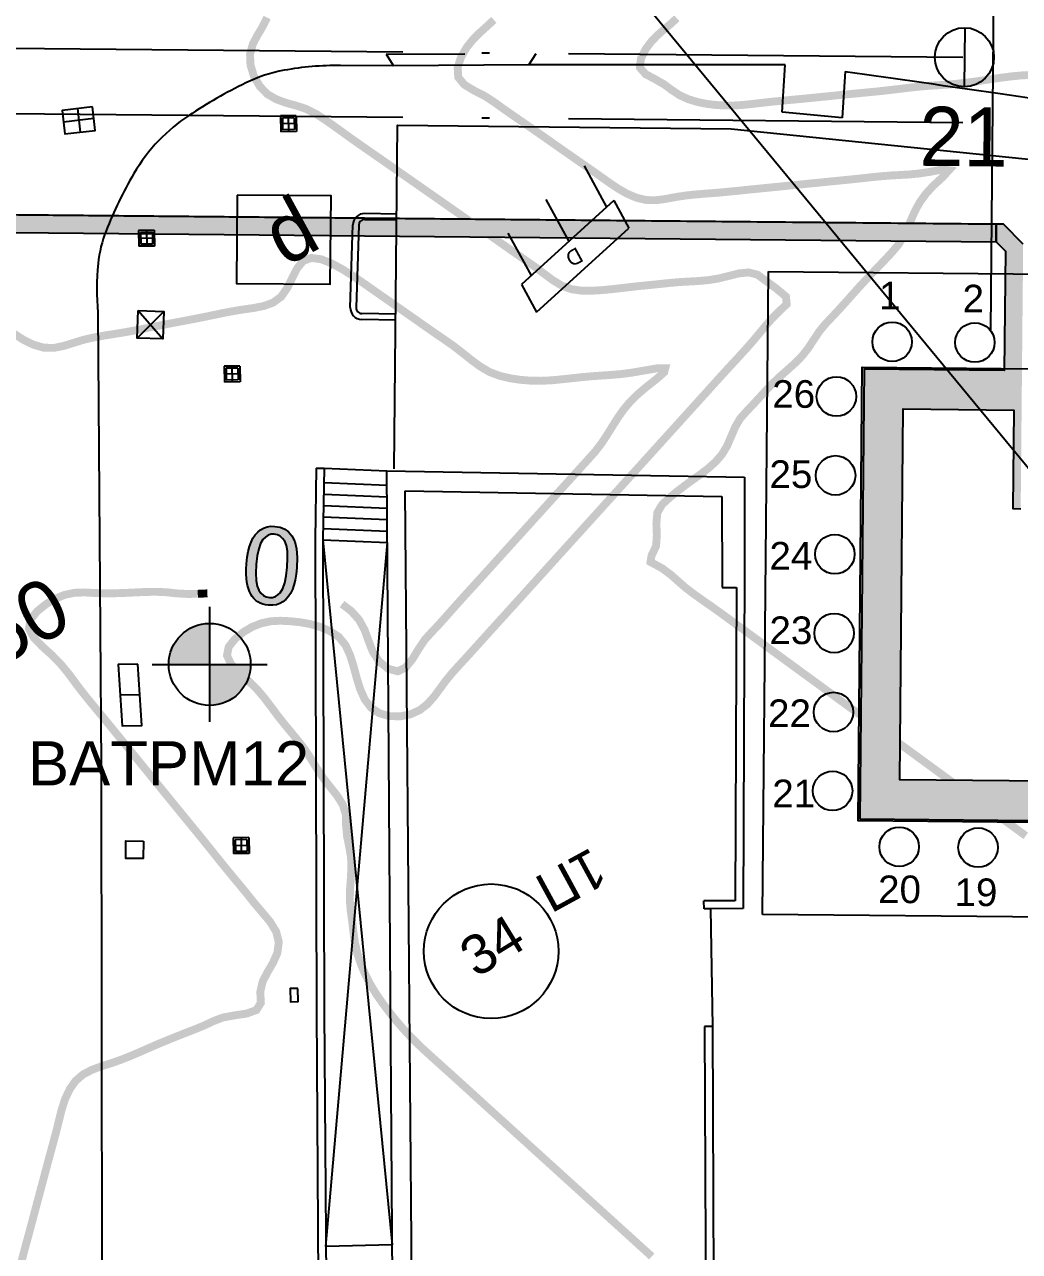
# Model space of a CAD drawing. Header units: millimetres. Extents: x 167 to 1023, y -2 to 136.
# Drawn here: x 796.97 to 809.58, y 28.67 to 44.22 of the extents above; entities that cross this region are included whole.
import ezdxf
from ezdxf.enums import TextEntityAlignment as Align

# ---------------------------------------------------------------- set-up
doc = ezdxf.new("R2010")
doc.units = ezdxf.units.MM
doc.linetypes.add('AXONAS', pattern=[7, 5, -1, 0, -1])
doc.linetypes.add('DIAK1-1', pattern=[2, 1, -1])
for name, color, linetype in [('CG_BLOCK', 8, 'Continuous'), ('CG_DIAF', 252, 'Continuous'), ('CG_FREATIO', 252, 'Continuous'), ('CG_KG', 252, 'KG'), ('CG_KR', 252, 'Continuous'), ('CG_KT', 252, 'Continuous'), ('CG_KTISMATA_TXT', 252, 'Continuous'), ('CG_MD', 252, 'Continuous'), ('CG_SBL_BS', 252, 'Continuous'), ('CG_SK', 252, 'Continuous'), ('CG_USER', 252, 'Continuous'), ('COREBOREHOLES', 6, 'Continuous'), ('GSLAYER', 7, 'Continuous'), ('OD_AXON', 1, 'AXONAS'), ('OD_AXONAS', 1, 'AXONAS'), ('OD_PASALOI', 7, 'Continuous'), ('OD_TEC', 7, 'Continuous'), ('OD_XILIOMETRHSH', 7, 'Continuous'), ('OTM Line 0.25', 7, 'Continuous'), ('OTM Line 0.35', 3, 'Continuous'), ('OTM Solid 253', 253, 'Continuous'), ('OTM Text 0.35', 3, 'Continuous'), ('ΚΤΗΡΙΑ', 7, 'Continuous')]:
    doc.layers.add(name, color=color, linetype=linetype)
doc.styles.add('ARIAL', font='ARIAL.TTF')
doc.styles.add('ARIAL_GREEK', font='ARIAL.TTF')
doc.styles.add('DIAF', font='GR-SIMPL.shx')
doc.styles.add('GRSIMP', font='grsimp')
doc.styles.add('KTISMATA', font='win-sim.shx')
doc.linetypes.add('KG', pattern='A,5,-0.5,[114,OrizLt.shx,S=1,R=0,X=0,Y=0.5],-0.5', length=6)

# ---------------------------------------------------------------- blocks, each defined once
blk = doc.blocks.new('FR-FVT')
at = {"layer": 'CG_FREATIO'}
for p, q in [((100047.7297808661, 96581.46544575089), (100049.3297808661, 96581.46544575089)), ((100047.7297808661, 96579.86544575088), (100047.7297808661, 96581.46544575089)), ((100047.9297808661, 96580.06544575088), (100047.9297808661, 96581.26544575088)), ((100047.9297808661, 96581.26544575088), (100049.1297808661, 96581.26544575088)), ((100048.5297808661, 96579.86544575088), (100048.5297808661, 96581.46544575089)), ((100049.1297808661, 96580.06544575088), (100049.1297808661, 96581.26544575088)), ((100049.3297808661, 96579.86544575088), (100049.3297808661, 96581.46544575089)), ((100047.7297808661, 96580.66544575088), (100049.3297808661, 96580.66544575088)), ((100047.7297808661, 96579.86544575088), (100049.3297808661, 96579.86544575088)), ((100047.9297808661, 96580.06544575088), (100049.1297808661, 96580.06544575088))]:
    blk.add_line(p, q, dxfattribs=at)
at = {"layer": 'CG_USER'}
blk.add_point((100048.5297808661, 96580.66544575088), dxfattribs=at)
blk = doc.blocks.new('PASALOS')
at = {"style": 'GRSIMP'}
blk.add_attdef('PASALOS', text='', height=1.5, dxfattribs=at).set_placement((0, 0), align=Align.MIDDLE)
blk = doc.blocks.new('ARI_KAN')
at = {"style": 'GRSIMP'}
blk.add_text('X:', height=1.5, rotation=90.00000000000001, dxfattribs=at).set_placement((1.2, 1), align=Align.MIDDLE_LEFT)
blk.add_text('Y:', height=1.5, dxfattribs=at).set_placement((2, 1.2), align=Align.MIDDLE_LEFT)
blk.add_attdef('X', text='', height=1.5, rotation=90.00000000000001, dxfattribs=at).set_placement((1.2, 3.5), align=Align.MIDDLE_LEFT)
blk.add_attdef('Y', text='', height=1.5, dxfattribs=at).set_placement((4.5, 1.2), align=Align.MIDDLE_LEFT)

msp = doc.modelspace()

# ---------------------------------------------------------------- hatches: boundary and pattern name
at = {"layer": 'COREBOREHOLES'}
h = msp.add_hatch(color=5, dxfattribs=at)
edge = h.paths.add_edge_path()
edge.add_ellipse((799.3124652955588, 36.10963384439913), major_axis=(-0.3675187456012418, 0.3675187456012452), ratio=0.9999999999999436, start_angle=-44.99999999399159, end_angle=45.00000000466547)
edge.add_line((798.7927153011032, 36.10963384435684), (799.3124652954558, 36.10963384445365))
edge.add_line((799.3124652954559, 36.10963384445365), (799.3124652955042, 36.62938383885479))
edge = h.paths.add_edge_path()
edge.add_ellipse((799.3124652955952, 36.10963384431454), major_axis=(-0.3675187456012318, 0.367518745601235), ratio=0.9999999999999596, start_angle=135.0000000006676, end_angle=225.000000010002)
edge.add_line((799.8322152900508, 36.10963384440522), (799.312465295456, 36.10963384445365))
edge.add_line((799.3124652954559, 36.10963384445365), (799.3124652956012, 35.58988384985889))
h = msp.add_hatch(color=5, dxfattribs=at)
edge = h.paths.add_edge_path()
edge.add_ellipse((799.3124652955571, 36.10963384438706), major_axis=(-0.2625133897151727, 0.262513389715175), ratio=0.9999999999999436, start_angle=-44.99999999399159, end_angle=45.00000000466547)
edge.add_line((798.9412152995174, 36.10963384435688), (799.3124652954835, 36.10963384442603))
edge.add_line((799.3124652954835, 36.109633844426), (799.3124652955181, 36.48088384042681))
edge = h.paths.add_edge_path()
edge.add_ellipse((799.312465295583, 36.10963384432664), major_axis=(-0.2625133897151656, 0.2625133897151679), ratio=0.9999999999999596, start_angle=135.0000000006676, end_angle=225.000000010002)
edge.add_line((799.6837152916228, 36.10963384439144), (799.3124652954837, 36.10963384442603))
edge.add_line((799.3124652954835, 36.109633844426), (799.3124652955873, 35.73838384828689))
at = {"layer": 'GSLAYER'}
for points in [[(799.9568840439621, 37.81569252553135), (799.9268854564108, 37.79101506631986), (799.9212708144552, 37.78639634562304), (799.8914018777098, 37.75279800718007), (799.889566878017, 37.75073389149028), (799.8617722346688, 37.70870516305794), (799.8612680262421, 37.70768356753204), (799.8378868843931, 37.66031016041678), (799.8319541096354, 37.64376296065556), (799.8238145028693, 37.62106064930002), (800.2253529856564, 37.83982759444105), (800.2062291918942, 37.84767620906941), (800.187745334598, 37.85092069381307), (800.1396649215153, 37.85936028328041), (800.1383169667184, 37.859372779784), (800.089795114936, 37.85982261299385), (800.0878741946159, 37.85984042133686), (800.044089025382, 37.85331039238034), (800.0401471394078, 37.85272250770585), (800.0000413339542, 37.83920556076181), (799.996483755851, 37.83800654245887)], [(800.0538985719061, 37.74641548094522), (800.0915961709311, 37.75855699719622), (800.1317976388302, 37.76040700024813), (800.1432858671601, 37.7580285994426), (800.1712034081786, 37.75224884816843), (800.2065139115047, 37.73436589910369), (800.2097666264847, 37.7314890947985), (800.2377291488018, 37.7067581530512), (800.2534464548859, 37.68512217859851), (800.2648491201109, 37.66942560998658), (800.2855880541888, 37.61741967495372), (800.2869755902867, 37.6091869634988), (800.2976601798335, 37.54579175305251), (800.298969930524, 37.51069527802891), (800.3010654970517, 37.45454184428662), (800.2982129757388, 37.39443256507265), (800.2958040058322, 37.34366994861074), (800.2863495658335, 37.26129496937273), (800.2830770233421, 37.23278184522177), (800.2711195869314, 37.17529738480324), (800.2640858667278, 37.14148331325331), (800.2480429775941, 37.0959317852631), (800.2388305360038, 37.0697743526537), (800.2074907033676, 37.01795206218875), (800.2073110311817, 37.0176549634495), (800.1780414110458, 36.98907393830749), (800.1452907102853, 36.9696005642182), (800.3751830325114, 37.09485092800868), (800.375915077264, 37.09687983821048), (800.3815889654172, 37.11260539264266), (800.3816784276001, 37.112853343), (800.3918768980134, 37.15315735706562), (800.3980810058137, 37.17767578364827), (800.405028288623, 37.218271826436), (800.4106867331576, 37.25133661773079), (800.4164651990374, 37.30545463989974), (800.419495609597, 37.33383584527991), (800.42202777629, 37.41243941866368), (800.423649241755, 37.46277298548692), (800.4188510797271, 37.51871400513363), (800.414156166935, 37.57345125819565), (800.4062663756966, 37.60496278325453), (800.3910163851426, 37.66587066340897), (800.3875062740962, 37.67294694962137), (800.3627854418767, 37.72278345948151), (800.3542298963695, 37.74003120116858), (800.3367046337779, 37.76068216138473), (800.3135116793311, 37.78801166799538), (800.3098572704586, 37.7906696206849), (800.2806776164654, 37.8118927905184), (800.2641781111656, 37.82389333730943), (800.2551358771278, 37.82760436928792), (800.2341434707859, 37.83621988298209), (800.2253529856564, 37.83982759444105)], [(799.8238145028693, 37.62106064930002), (799.8223625028718, 37.6170108522071), (799.8178403569124, 37.60439806047079), (799.8164479750399, 37.59887409669326), (799.8069397712935, 37.56115242381937), (799.8015621819469, 37.53981804024924), (799.7944562982383, 37.49821142666904), (799.7890523594805, 37.46657009968375), (799.7832694240999, 37.41237851252362), (799.7803108895533, 37.3846542388096), (799.7761930851216, 37.31540684563305), (799.7760660819048, 37.30511758117926), (799.7754279666493, 37.25342017750198), (799.7780155340887, 37.19869423448171), (799.7781068873818, 37.19796428184408), (799.7839557874578, 37.15122901654985), (799.7920455845044, 37.11231326709793), (799.7927466473346, 37.10894082332005), (799.8038860343427, 37.06974595437104), (799.8129525148936, 37.04547875118122), (799.8173739484665, 37.03364440970771), (799.8332103896872, 37.00063618938647), (799.8366004358628, 36.99515763988846), (799.8516560512297, 36.97082672244822), (799.8625529324498, 36.95727677439053), (799.8729716263493, 36.94432143804414), (799.890283680492, 36.92771401130657), (799.8971571150134, 36.9211203362095), (799.9182339640146, 36.90562012810486), (799.9242125172431, 36.90122341686991), (799.9446398047105, 36.89003407086083), (799.9540725304237, 36.88486715713124), (799.9648948953778, 36.88069112356324), (799.9749671190243, 36.87680454754017), (800.1452907102853, 36.9696005642182), (800.1090589288826, 36.95923484119165), (800.0894302847302, 36.95861302130169), (800.0693460668562, 36.95797676920491), (800.03956631056, 36.96407068570251), (800.0293536084966, 36.9661605400718), (800.0035187037852, 36.97906845538936), (799.993620244608, 36.98401403091128), (799.9752734425697, 37.00005770437063), (799.962145975246, 37.0115372417279), (799.9519511796775, 37.02546970139946), (799.9349308003825, 37.04873017249182), (799.9325261757579, 37.054745601197), (799.9188589460254, 37.08893565536754), (799.9141835604715, 37.10063163824915), (799.9096768225493, 37.12738308892248), (799.9026924157647, 37.16884168194673), (799.9021130959926, 37.17228045400469), (799.9005363311358, 37.2147446458025), (799.898719406961, 37.26367661972771), (799.8987574556436, 37.26447707339092), (799.9014967463431, 37.3221052051981), (799.9040024933203, 37.37482013547386), (799.9052191749238, 37.38570308053848), (799.9131958755775, 37.45705288475209), (799.9163045113536, 37.48485893689784), (799.9276788477932, 37.54209684161259), (799.9340739319058, 37.57427816625849), (799.9496929161971, 37.62052290317705), (799.9573107549463, 37.64307782360455), (799.9860149805013, 37.69125790888474), (799.996459863821, 37.70171387338568), (800.0187048417648, 37.72398245150006), (800.0538985719061, 37.74641548094522)], [(799.9749671190243, 36.87680454754017), (799.9866718519975, 36.87228803399802), (800.0113877258286, 36.86613191566784), (800.0220104819579, 36.86348604749336), (800.0600884203167, 36.85846119758416), (800.0620131991011, 36.85844333983958), (800.1103084976444, 36.8579952648627), (800.1115849721181, 36.85798342196875), (800.1558876932046, 36.86457742869324), (800.1590981053174, 36.86505526569043), (800.1996344330096, 36.87867126160153), (800.2026278199439, 36.8796767286848), (800.242174115948, 36.90184781100514), (800.2731473255612, 36.92719177458793), (800.2777966111549, 36.93099607275534), (800.308324128746, 36.96517121624028), (800.3095549233157, 36.96654907413112), (800.3374490524141, 37.00850681518394), (800.3381756779156, 37.00996921595733), (800.3557332914723, 37.04530553103258), (800.3614789984852, 37.05686929582633), (800.3702909083026, 37.08129208378021), (800.3751830325114, 37.09485092800868)]]:
    msp.add_hatch(color=1, dxfattribs=at).paths.add_polyline_path(points)
at = {"layer": 'OTM Solid 253'}
for points in [[(775.4622741800085, 42.01037869179213), (775.4622741800085, 41.78536864979667), (809.2835149016764, 41.46582648911264), (809.285640600674, 41.69081644756277)], [(775.4622741800085, 42.01037869179213), (775.4622741800085, 41.78536864979667), (809.2835149016764, 41.46582648911264), (809.285640600674, 41.69081644756277)], [(848.0284377550051, 41.32505586246354), (812.8786809399962, 41.65714980699379), (812.626330209504, 41.40952285204541), (812.5946336755978, 38.05467258269771), (812.6946292126913, 38.0537278275887), (812.7064386515513, 39.30367204120596), (814.1063761707946, 39.29044546968309), (814.0619726806808, 34.59065522648363), (808.0622404553205, 34.64734053301429), (808.1066439454344, 39.3471307762142), (809.5065814646887, 39.33390420468861), (809.4947720258288, 38.08395999107113), (809.5947675629222, 38.08301523596189), (809.6264640968184, 41.43786550531256), (809.3788371418495, 41.69021623582687), (809.2856432487652, 41.6910967291896), (809.2835175506871, 41.46610677070969), (809.4005936450167, 41.34679731211683), (809.3863108188725, 39.83506283402328), (807.6113900355349, 39.85183223720507), (807.5575389943324, 34.15208662310822), (814.5572265905867, 34.08595376549594), (814.6110776317864, 39.78569937958302), (812.8361568484552, 39.80246878276846), (812.8504396745984, 41.31420326086202), (812.9697491331917, 41.43127935519162), (848.028437755006, 41.10004582046842)]]:
    msp.add_hatch(color=256, dxfattribs=at).paths.add_polyline_path(points)

# ---------------------------------------------------------------- linework, layer by layer
at = {"color": 1, "ltscale": 0.1, "const_width": 0.1}
for points in [[(800.0412527039125, 44.30846250790175), (799.9834917294911, 44.19296519378024), (799.9168840616403, 44.08185148184013), (799.8582682979932, 43.96815612291373), (799.8246014916031, 43.84486242741302), (799.8300216936013, 43.70763038604075), (799.8729551498636, 43.56703856121855), (799.9463865801063, 43.43883231804868), (800.0432988907824, 43.33864870678069), (800.1569798189603, 43.27219406015745), (800.2812551262605, 43.22764703809655), (800.4100054655137, 43.19139806400237), (800.5371114895688, 43.14983756113081), (800.6566829193598, 43.08990834392596), (800.7702222391654, 43.01624736620685), (800.8817634602183, 42.93860849350214), (800.9923112735651, 42.85899671421355), (801.1028490191366, 42.7793649295342), (801.2139624725369, 42.70087648757878), (801.3254826705797, 42.62319584321283), (801.4371563140885, 42.54581996229187), (801.5487304762482, 42.46824654922641), (801.6601384202095, 42.39034282017262), (801.7715577726685, 42.31246143226205), (801.8829890883289, 42.23460412341471), (801.9944230831343, 42.15675312464457), (802.1058524579103, 42.07889418276675), (802.2172773659076, 42.00102624510843), (802.3286997090063, 41.9231513563888), (802.4401213891724, 41.84527156138294), (802.5515475157563, 41.7674096383759), (802.6629853659742, 41.68961158772042), (802.7744186318669, 41.61178890748094), (802.8858277681866, 41.53383415314094), (802.9971988470124, 41.45567069857582), (803.108561667188, 41.37746181237269), (803.2199665256321, 41.29948322110856), (803.3314638369702, 41.22201129653324), (803.4429434472004, 41.14444242629581), (803.5534055276539, 41.06080650281108), (803.6646160983, 40.9783105355413), (803.7793249888282, 40.90905343017418), (803.9001535601983, 40.86471760012016), (804.0265596224535, 40.84672929709897), (804.1547169111236, 40.8458678764852), (804.2811173098617, 40.85317990561218), (804.4053699097503, 40.86475719049456), (804.528350948327, 40.87874242953869), (804.6509403288828, 40.89328425393857), (804.7739968197966, 40.90659657165581), (804.8977985671045, 40.91868658855348), (805.0219810206718, 40.93146114399126), (805.1460186173581, 40.94467573466243), (805.2692361238032, 40.95545364284082), (805.3913849432474, 40.96242169749773), (805.5135380693373, 40.96922680971049), (805.637018466884, 40.9804654103679), (805.7631491007514, 41.0007339302794), (805.8927967756235, 41.03306413205807), (806.0224567035993, 41.0654928451949), (806.1461909508362, 41.07771100202164), (806.2580399815251, 41.04932439816064), (806.3634001465471, 40.97182752436554), (806.4972954020668, 40.87297052322462), (806.6188021013968, 40.77165551207865), (806.6281399316176, 40.67511651663828), (806.5313497408688, 40.58413392881486), (806.4414396434622, 40.49278310771039), (806.3607396779589, 40.4009393460705), (806.2844207892667, 40.3088611023915), (806.2076596122906, 40.21680653065498), (806.1272907856819, 40.12494504592853), (806.0440993480188, 40.03323463171016), (805.9594460810767, 39.94160245690561), (805.8746917666567, 39.84997569026102), (805.7909625071688, 39.75829406110476), (805.7080697959109, 39.66656765861687), (805.6253676425913, 39.57483105716385), (805.5423563838631, 39.48311099954996), (805.4592273836306, 39.39139724340446), (805.3761477828175, 39.29968084307181), (805.2931027163249, 39.20796259459), (805.2100726470017, 39.11624354396456), (805.1270381653812, 39.02452473031592), (805.0439888244364, 38.9328067126193), (804.9609288762795, 38.84108926221977), (804.877863936892, 38.74937207723922), (804.7947996221237, 38.65765485596096), (804.7117399473454, 38.56593738436452), (804.6286829721403, 38.47421977496667), (804.5456255796289, 38.38250220188904), (804.4625671815793, 38.29078466591288), (804.379508786481, 38.19906706572321), (804.2964506513636, 38.10734942132687), (804.2133926150391, 38.0156318185672), (804.1303345123433, 37.92391434398625), (804.0472761848814, 37.83219707850132), (803.9642176756297, 37.74047993937999), (803.8811592582942, 37.64876265641639), (803.7981012193077, 37.55704494880017), (803.7150438424451, 37.46532653876208), (803.6319864334746, 37.37360818576956), (803.5489259618689, 37.28189312609122), (803.4658640875568, 37.19017956723853), (803.3828095557092, 37.09845812623409), (803.2997687881598, 37.00672191408073), (803.2167313780992, 36.91498209972694), (803.1336807657444, 36.82325645452231), (803.0506003820974, 36.73156275970898), (802.9674761234264, 36.63991615085153), (802.884333313903, 36.54828945025467), (802.801228984943, 36.45662145256908), (802.7182210658402, 36.36484998895155), (802.6353608955533, 36.27291996313276), (802.552170144163, 36.1813447153019), (802.4681382617682, 36.09067627240863), (802.3853600818811, 35.99868320632702), (802.3064457734754, 35.90258344859346), (802.2324073736017, 35.80129471571983), (802.1577876932242, 35.70061544149841), (802.0754928324413, 35.60808487752153), (801.978428891266, 35.53124227554956), (801.8606837465277, 35.47732504358503), (801.727784665668, 35.45064879597901), (801.5916765375714, 35.45388998927039), (801.464375233928, 35.48970694997313), (801.3578742148429, 35.56074295999012), (801.2786759001956, 35.6659552616383), (801.2206465592672, 35.79581866990058), (801.1758814164568, 35.93961912827301), (801.1363762531273, 36.08672277988823), (801.0926747629837, 36.22766685941785), (801.034220888876, 36.35387553764637), (800.9504313462776, 36.45679499332179), (800.8374410489678, 36.53122018684637), (800.7142669065506, 36.58394472816137), (800.5888259422081, 36.62017934750286), (800.4620339613648, 36.64325967506777), (800.3347858787965, 36.6565157458903), (800.2081406612642, 36.66268635728777), (800.0853345743244, 36.65578506219633), (799.9674590885579, 36.63060003610273), (799.853579796666, 36.58591216924417), (799.7427495290185, 36.52052817707106), (799.6356185280592, 36.43373566892926), (799.5534346526983, 36.33102307584356), (799.5315652963445, 36.22215846147394), (799.5842886978244, 36.11366060010316), (799.6858046779289, 36.00579344383725), (799.8059033971576, 35.89813275298086), (799.9158041687788, 35.79027766537199), (800.0076511097268, 35.68216959793442), (800.0894644418986, 35.57400966242101), (800.169659605619, 35.46600543517427), (800.2549530583929, 35.35826452498092), (800.3441187134968, 35.25042720389608), (800.433611420166, 35.14199729067552), (800.5186565908562, 35.03155835015143), (800.5942853686975, 34.9158728005895), (800.6670326677022, 34.79722480121397), (800.7449321413778, 34.67870802190593), (800.8344551007986, 34.56297609491519), (800.926049758431, 34.44816970459298), (801.0007595377165, 34.32978065196282), (801.0395297145642, 34.20327097418651), (801.0419577700368, 34.06752186120404), (801.054547928994, 33.93031646934212), (801.082463345555, 33.79449468793352), (801.104893723329, 33.65948458148061), (801.1089875233902, 33.52478034264929), (801.1014052207793, 33.3901009196765), (801.0916576875879, 33.25519809405107), (801.0892557959633, 33.11982364715929), (801.1010752346501, 32.98380790150593), (801.1195562421808, 32.84741142499836), (801.1356972223311, 32.71103022727964), (801.1553990237635, 32.57501271555718), (801.1868419649018, 32.43985033654296), (801.2307180543085, 32.3067146316104), (801.2856769654518, 32.17696262769634), (801.350366098909, 32.0519369309208), (801.4233042194783, 31.93214694871351), (801.5028135214088, 31.81682886263495), (801.587199614476, 31.70511143296123), (801.6749110723749, 31.59623209463795), (801.7656784267492, 31.49040276818066), (801.8599085841215, 31.38834952331801), (801.9580144583715, 31.29080295815736), (802.0590193812495, 31.19680823988612), (802.1610054491894, 31.10409939739286), (802.2634898117785, 31.01204442624832), (802.3660016100903, 30.92002545676876), (802.4682312258319, 30.82763620215512), (802.5702452081878, 30.73496398954414), (802.6721636501807, 30.64216640704983), (802.7741056357563, 30.54939971884134), (802.8761298287154, 30.45674090471736), (802.9782013108206, 30.36414414430935), (803.0802771218387, 30.27155306432762), (803.1823276651185, 30.17892882755056), (803.2843762294106, 30.08630199390716), (803.3864257798168, 29.99367645429167), (803.4884756790034, 29.90105137232051), (803.5905253239744, 29.80842595675919), (803.6925745650151, 29.71580001122418), (803.7946235726849, 29.62317375933928), (803.8966725241125, 29.53054743378418), (803.9987215766778, 29.43792124087001), (804.1007707314739, 29.34529518206107), (804.2028199159577, 29.25266916226171), (804.3048690669702, 29.16004309854922), (804.40691820558, 29.0674170185013), (804.508967348228, 28.97479094380189), (804.6110164937963, 28.88216487289758), (804.7130656410791, 28.78953880442729), (804.8151147887165, 28.69691273659753), (804.9171639346469, 28.60428666641239)], [(802.9156878619588, 44.27936152846921), (802.826829262418, 44.19686768294939), (802.7374536771822, 44.11638652974936), (802.6509978692011, 44.03008838722), (802.5709200663741, 43.93009274290482), (802.5010507247116, 43.80902336157367), (802.4562853231564, 43.67449438817123), (802.4641841421471, 43.55127825268703), (802.5413802340618, 43.45739113982624), (802.6637471334325, 43.3838547795239), (802.7982274673232, 43.31577608763443), (802.9152104396908, 43.23981442289748), (803.0250823069891, 43.16064602676526), (803.1368587060297, 43.08233446904403), (803.2496782611943, 43.00449579953845), (803.3626780354616, 42.92674536487077), (803.475115535306, 42.84875069051184), (803.587020587177, 42.7705138879159), (803.6987279033165, 42.69216915192617), (803.8105647093653, 42.61385612329461), (803.922552292358, 42.53584998140597), (804.0345415078455, 42.45804715527895), (804.1464972563699, 42.38002025661551), (804.2583856939664, 42.30133892786777), (804.3702756421835, 42.2218681669023), (804.4835246012162, 42.14518033474626), (804.600369030527, 42.07737644523392), (804.7228929982348, 42.02467745522328), (804.8490929841037, 41.99502076097853), (804.9743068580074, 41.99336708566027), (805.0983855791292, 42.01027509111684), (805.2220750200358, 42.0335485268876), (805.3460258127652, 42.05254847658436), (805.4703134315641, 42.06604076112687), (805.5947985260127, 42.0763039238074), (805.7193413754376, 42.08562256144926), (805.8438070457769, 42.09620301542502), (805.9681640942017, 42.1085596495938), (806.0924810302313, 42.12157270611685), (806.2168219988744, 42.13419343564185), (806.341184270731, 42.14646367368907), (806.4655429202003, 42.15878913280805), (806.5898967515704, 42.17119326458753), (806.7142482148174, 42.18364078706934), (806.8385997599253, 42.19609641822369), (806.9629534687137, 42.20852903330335), (807.0873088029193, 42.22093709866469), (807.2116640879067, 42.23333191284762), (807.336017644473, 42.24572482632281), (807.460809716501, 42.25834207587052), (807.5879873169579, 42.27213285275495), (807.7151273332665, 42.2859051684906), (807.8390633515519, 42.29810429683918), (807.9566317807639, 42.30717689773603), (808.067547134855, 42.3129827983377), (808.1798258527706, 42.319458121605), (808.3029723391364, 42.33126959100029), (808.4464909985691, 42.35308392989229), (808.6080118924074, 42.38373748205383), (808.685169606857, 42.37296716855569), (808.6040959933143, 42.28408796163551), (808.4852000455048, 42.17472016136814), (808.3930352863181, 42.07436410623556), (808.3223654300245, 41.97782868247502), (808.2659967640857, 41.87894976920067), (808.2167361818429, 41.77157778087933), (808.1675821462286, 41.65415851731352), (808.111996705371, 41.53625829027912), (808.0437911098552, 41.42871731024404), (807.9635491202962, 41.33331709757265), (807.8786045829911, 41.24274249451007), (807.7928879559286, 41.15300437972034), (807.7071020288631, 41.06336709709915), (807.6218425361267, 40.97320290150417), (807.537697538487, 40.88189186985157), (807.4547116438516, 40.78936804565653), (807.3720355328005, 40.69647669365411), (807.2887366282275, 40.60414794707792), (807.2038824786177, 40.51331181820653), (807.1183498386599, 40.42315709733332), (807.0393267502805, 40.32679858812018), (806.9695060009826, 40.22169295436917), (806.9004649638355, 40.11602386539668), (806.8231877023645, 40.01854013895642), (806.736493692928, 39.93033782303534), (806.6444602410738, 39.84737769614382), (806.5512618580915, 39.76552559682948), (806.4609757487424, 39.68074205565988), (806.374840437963, 39.591750009476), (806.290875589697, 39.50040476744554), (806.2069271484306, 39.40873069035335), (806.1208811554088, 39.31871819018799), (806.0382771116347, 39.22587769963609), (805.9749945928806, 39.11690782142971), (805.9241340194139, 38.99756837416264), (805.87264426004, 38.87877204125077), (805.8079782003997, 38.77102609929777), (805.7268293862917, 38.67740508241666), (805.6339882152997, 38.5944708066517), (805.5345190872449, 38.51856469391662), (805.4334497733735, 38.44603980819436), (805.3339699702728, 38.37383343869321), (805.2366099008013, 38.2997281780885), (805.1416918191471, 38.2215727211689), (805.0497580311303, 38.13711311975582), (804.9885496235638, 38.03157570172009), (804.9762590040409, 37.89708077776588), (804.98176420051, 37.75059903662866), (804.9725200702123, 37.60981079907098), (804.9159814703335, 37.4923963858336), (804.9015829247537, 37.40754947630437), (805.0502163692518, 37.32658300272708), (805.1591501569465, 37.24586813191688), (805.2494557471045, 37.16527132014828), (805.3420263880716, 37.08466015335755), (805.4471680240513, 37.00396931586731), (805.5604933795557, 36.92322661277301), (805.6765326107252, 36.84246671010139), (805.7898918831925, 36.76172379208803), (805.8999106004139, 36.68100204535533), (806.0103140619631, 36.60027786024118), (806.1210894324913, 36.51955131810784), (806.2319050046408, 36.43882452117684), (806.3425629820704, 36.35809872300381), (806.4531069062259, 36.27737364770421), (806.5636055992409, 36.19664885903437), (806.6741276180846, 36.11592392252503), (806.7847014250028, 36.03519865782634), (806.895279212893, 35.95447336795671), (807.0058480704138, 35.87374813466879), (807.116414613216, 35.79302291589617), (807.2269834393601, 35.71229768242453), (807.3375541959495, 35.63157243680364), (807.448125815662, 35.55084718603545), (807.5586972318579, 35.47012193714015), (807.6692678123745, 35.38939669363565), (807.7798381023331, 35.30867144961501), (807.8904085671111, 35.22794620316692), (808.0009791250486, 35.14722096360099), (808.1115496623479, 35.06649573583393), (808.2221201640186, 34.98577050750525), (808.3326906343118, 34.90504526288571), (808.443261077502, 34.82431998624013), (808.5538315140893, 34.74359468618643), (808.6644020229742, 34.66286946008169), (808.7749726579623, 34.58214438035149), (808.8855430463054, 34.50141902110174), (808.996112783122, 34.42069291434079), (809.106682440316, 34.33996671557877), (809.2172528465435, 34.2592413754691), (809.3278248304559, 34.17851784465431), (809.4383984712904, 34.09779621444447), (809.5489702133773, 34.01707240674493), (809.6595354160445, 33.93634109932661)], [(805.2350524172443, 44.2996348655842), (805.1535181335003, 44.22520378684105), (805.0702027880516, 44.15492647474609), (804.9879154926002, 44.08265719815829), (804.9097129354705, 44.0017031455897), (804.8386518048464, 43.90537150567427), (804.7798703253675, 43.78886870981425), (804.7674092255811, 43.67377251711189), (804.839417759058, 43.59086298204595), (804.960293783538, 43.52737769834941), (805.0767644254574, 43.45993241958369), (805.175614753216, 43.38647330201245), (805.2752122364509, 43.32167000162205), (805.3842358322472, 43.27254325053666), (805.4999339587621, 43.23733709568721), (805.6189860725044, 43.21385871927275), (805.7380716297976, 43.19991530365716), (805.8545121139896, 43.19359225015721), (805.9687978816346, 43.19434817526751), (806.0822811787366, 43.2018066736661), (806.1954980298342, 43.21374523885417), (806.3086286651042, 43.22713698904742), (806.4218121708036, 43.23962584040412), (806.5350545287301, 43.25111746081568), (806.6483338370599, 43.2619913258922), (806.7616281938972, 43.27262691129697), (806.8749157999173, 43.283401767808), (806.9881841038386, 43.29451973787006), (807.1014370300127, 43.30587520141187), (807.2146802036814, 43.31733059112496), (807.3279211131921, 43.32874240696781), (807.4412090864644, 43.33984009314933), (807.5545570981085, 43.3506079091773), (807.66789781029, 43.36142330962632), (807.7811603729851, 43.37268078573531), (807.8942739363065, 43.38477482864361), (808.0071843003725, 43.39800555568188), (808.1199937378024, 43.41178619040367), (808.2328902628433, 43.42504396879728), (808.3460627682507, 43.43670114731883), (808.4597001467746, 43.44567998242148), (808.573781304659, 43.45223712544127), (808.6876400084602, 43.46053470142321), (808.8010908565211, 43.47119377567985), (808.9140618171887, 43.48404115116266), (809.0264812868218, 43.49890276949502), (809.1384110513, 43.51533615463488), (809.2502348271983, 43.53225101399464), (809.3623839275033, 43.54846127743455), (809.475289665208, 43.56278087485991), (809.5893564501866, 43.57400764449737), (809.7042010636169, 43.58046831776612)], [(796.8358780051367, 40.29881632463768), (796.9552448853974, 40.22090450358102), (797.0806452799161, 40.16080712827345), (797.2107443290206, 40.12370578630173), (797.3394982963673, 40.12132614030718), (797.4655396534727, 40.14687335692103), (797.5902693258076, 40.18590791327522), (797.7150793035817, 40.22408261631396), (797.8407444234799, 40.25342749117901), (797.9670331737161, 40.27637144032717), (798.0936213858004, 40.29630081241741), (798.2201856177498, 40.31659406991291), (798.3465227120178, 40.33932385831774), (798.4726829573437, 40.36381139102643), (798.5987487355733, 40.38902947599301), (798.7248025902954, 40.41395156818719), (798.8510386970984, 40.43800406761072), (798.9776165650428, 40.46176003321436), (799.1039802174237, 40.48578244122147), (799.229470306027, 40.51060431929106), (799.3538366040684, 40.53640570028499), (799.4783126246111, 40.56208642864537), (799.6044681332678, 40.58625622606125), (799.7338728956711, 40.60752481430193), (799.8667803169938, 40.62631182980174), (799.9971147111601, 40.65173902071449), (800.1169005869579, 40.69554025049312), (800.2181620884576, 40.76944988409757), (800.2960169316366, 40.87992801818216), (800.3598522223365, 41.00910669355783), (800.4231665739235, 41.13210819186831), (800.499458981807, 41.22405414347888), (800.6012508170697, 41.26166409924456), (800.7270477264829, 41.24456621818187), (800.8648709176623, 41.1895254054222), (801.0024889398564, 41.11371953459131), (801.1283984442052, 41.03368872661638), (801.243385173907, 40.95520894872077), (801.3577042547013, 40.87538497402163), (801.4740843398386, 40.79402207964715), (801.5907024231292, 40.71261440733467), (801.7068176929333, 40.63165962174405), (801.8225885366564, 40.55085292023334), (801.938197661304, 40.46986779674528), (802.0538358075573, 40.38846100722655), (802.1697998033978, 40.30748881232141), (802.2863024717781, 40.22808015343405), (802.4021859822187, 40.14702545549805), (802.5158409574888, 40.05961003509803), (802.6284924830497, 39.96929594398709), (802.7431665957338, 39.88474157590524), (802.8629179693362, 39.81468795168409), (802.9902159255153, 39.76663468352301), (803.1218622147408, 39.73603299540711), (803.2540609685884, 39.71620535537788), (803.3860542492293, 39.70592576661777), (803.5172541799275, 39.70427408404991), (803.6470728839122, 39.71033016247991), (803.7756524281813, 39.72258402217146), (803.9060312420916, 39.73697199624364), (804.0368983892413, 39.75073740466944), (804.1637827642853, 39.76237216204633), (804.2831421356259, 39.77077365354664), (804.3999826333502, 39.77826957251266), (804.5237572337528, 39.78897205408354), (804.6639570390207, 39.80700853257092), (804.8282169058048, 39.83568546983012), (804.989225928186, 39.86285366304689), (805.0885564565588, 39.86260172707823), (805.0748998862691, 39.81214364815916), (804.9707595702703, 39.7211298913043), (804.837679239271, 39.61636708174744), (804.7243536382748, 39.51859663760472), (804.6334472197286, 39.42687225986326), (804.5576000734172, 39.33552455236365), (804.4894522891773, 39.23888411883529), (804.4223491804833, 39.13288286196068), (804.3530811337796, 39.02127515290265), (804.2794889073648, 38.91020036401407), (804.1994135141231, 38.80579844527249), (804.1131970047636, 38.71010191388648), (804.0267367327497, 38.61477885411038), (803.9403807329645, 38.51929421982497), (803.8540646990568, 38.42374792226171), (803.7677260185737, 38.32823722815526), (803.6813414651942, 38.23279791121961), (803.5949274374752, 38.13740387951195), (803.5085020755441, 38.04202632196613), (803.4220832822739, 37.94663683086257), (803.3356782502187, 37.85122520132875), (803.2492793322581, 37.75580644970107), (803.1628777904762, 37.66039744611787), (803.0764783795184, 37.56497224662228), (802.9901073862111, 37.46944461555556), (802.9037361030823, 37.37391877740144), (802.8173278435452, 37.27852609707922), (802.7308459789001, 37.18339773161158), (802.6442907154187, 37.08853267841634), (802.5577621920065, 36.9935713878637), (802.4713773317208, 36.89809409076217), (802.3852530574559, 36.80168101834549), (802.2993610606263, 36.70443390786811), (802.2131078378579, 36.60848403076299), (802.1257713018249, 36.51642438409628), (802.0392530363815, 36.42142626776165), (801.959612585094, 36.30162978891046), (801.8819562770414, 36.17394671662935), (801.797241675903, 36.06999083912403), (801.6964219873389, 36.02139138803197), (801.5744042687975, 36.05424299012013), (801.4575954950224, 36.15054666231883), (801.3782753828154, 36.27518136057499), (801.3255324279744, 36.41155602937549), (801.2757220254625, 36.54856917679483), (801.2058555377735, 36.67528774158011), (801.1083283873095, 36.78470062839681), (800.99106395731, 36.87375539352699)], [(799.1618483394386, 37.00406013628951), (799.0312691545996, 37.00227192263326), (798.9002764650813, 37.00884872751287), (798.7688623693721, 37.02358566197329), (798.6378255916816, 37.02952911830077), (798.5071738691258, 37.02770116797926), (798.3767952962535, 37.02175718110645), (798.2465776269883, 37.01534689244038), (798.1163569310329, 37.01126469749663), (797.9858627010617, 37.01054121565168), (797.8548112728668, 37.01398932887916), (797.7232192072552, 37.02141535600246), (797.5956592616067, 37.01670709926104), (797.4734641200166, 36.99048256805729), (797.354750749012, 36.94250605385962), (797.2376276546602, 36.87256616095367), (797.124091928461, 36.78137525010099), (797.0404010988077, 36.67540889308331), (797.0218967477585, 36.56332858353873), (797.0809366386384, 36.45085743837141), (797.188903035234, 36.33847621282523), (797.3129487766237, 36.22612455408346), (797.4233517920247, 36.11374784837601), (797.5161966081114, 36.0013388743552), (797.6002871042683, 35.88891376931785), (797.6844861694908, 35.77648877922881), (797.7739951180747, 35.66407348390651), (797.8669051691477, 35.55166451844836), (797.9604908085303, 35.43925703106099), (798.0524487020921, 35.32684659503745), (798.1439138252181, 35.21443308088094), (798.2355979862114, 35.10202073704743), (798.3273393769314, 34.98961461572928), (798.4190268015227, 34.87721461499466), (798.5106586559486, 34.76480970951768), (798.6022473060266, 34.65238748154472), (798.6938077978102, 34.53993881211311), (798.7853825904267, 34.42748832492127), (798.8770301999602, 34.31508040777832), (798.9688090129321, 34.20275946938698), (799.0606934944517, 34.09051210646855), (799.1524638193459, 33.97819107286857), (799.2438727451054, 33.86563023506771), (799.3347209313142, 33.75269266431421), (799.4253571366698, 33.63957559509178), (799.5164796152312, 33.52668934117871), (799.6087896475601, 33.41444666466843), (799.7019846002695, 33.30287974204786), (799.7932497201255, 33.19106725415502), (799.883055991022, 33.07816508915145), (799.9809453716753, 32.96383371653785), (800.0789222260673, 32.846038505934), (800.155588379097, 32.72149605326119), (800.1893299277272, 32.5869413181437), (800.1700253725239, 32.44897209293724), (800.1145199156908, 32.32440418561093), (800.0450786234751, 32.20730245156453), (799.9841943970841, 32.08848306615134), (799.9543601376108, 31.95876220465327), (799.9615393240483, 31.81842326360986), (799.904557210798, 31.72734631129985), (799.7813390361216, 31.68303995621538), (799.6278202437961, 31.66013362561641), (799.4799201279075, 31.63326813792143), (799.3593805647952, 31.58708434673797), (799.2479210641741, 31.53445357541788), (799.1306974419349, 31.48587912032228), (799.0107309773684, 31.43935759053186), (798.891545565225, 31.39244620350489), (798.7735234036427, 31.34467928042015), (798.656555678107, 31.29590014207626), (798.5405320298687, 31.2459544414218), (798.4249811426516, 31.19523296367463), (798.3086092127787, 31.14536864695735), (798.190008442085, 31.09816658839434), (798.0677872429915, 31.05541028906298), (797.9429544130862, 31.01568542902184), (797.8214376389142, 30.97102468700625), (797.7097673540948, 30.91265775508161), (797.6144412716521, 30.83188094831046), (797.5389364514976, 30.72614098710362), (797.4813105855055, 30.60391906297939), (797.4387876943592, 30.47448124638701), (797.4053779943624, 30.34274274673946), (797.37312925068, 30.21071924220603), (797.3384112719286, 30.07930326204443), (797.3024988661591, 29.94818008474196), (797.266862724593, 29.81698697762538), (797.2318908922061, 29.68563099834152), (797.1970822608873, 29.55424077317382), (797.1620761123477, 29.42290497753008), (797.1270034701774, 29.29157510043517), (797.0920738754694, 29.16018204290587), (797.0572165972399, 29.02876647255009), (797.0220741379271, 28.89748136686005), (796.9864127299988, 28.7664247404529), (796.9511872761977, 28.63517251830233), (796.9178794854424, 28.50306934111238)], [(799.2836183727513, 37.00950588779158), (799.1618483394386, 37.00406013628951)]]:
    msp.add_lwpolyline(points, dxfattribs=at)
at = {"layer": 'CG_BLOCK', "color": 8}
for p, q in [((804.0604133422494, 42.42764821564917), (804.3440434858448, 41.9070557766883)), ((803.5749283982905, 42.00086856619457), (803.8640298551845, 41.47023373789413)), ((804.4360384483834, 41.99077303913639), (803.2657649986322, 40.92580070999831)), ((804.4360384483834, 41.99077303913639), (804.6274080051217, 41.63952143017825)), ((803.0947122284588, 41.57695946008828), (803.3885841575611, 41.0375686098577)), ((803.4571345553122, 40.57454910113249), (804.6274080051217, 41.63952143017825)), ((803.2657649986322, 40.92580070999831), (803.4571345553122, 40.57454910113249))]:
    msp.add_line(p, q, dxfattribs=at)
at = {"layer": 'CG_DIAF', "color": 8, "linetype": 'DIAK1-1'}
msp.add_line((801.5489446109368, 43.84423676977296), (803.45027879592, 43.85419850333476), dxfattribs=at)
at = {"layer": 'CG_DIAF', "color": 8}
for p, q in [((801.5489446109368, 43.84423676977296), (801.6411349983891, 43.69862367719627)), ((803.3596192604145, 43.70762739810645), (803.45027879592, 43.85419850333476)), ((798.4065113873557, 40.5953095315753), (798.71731315125, 40.23421765381083)), ((798.729555121462, 40.58400349424475), (798.3942694171446, 40.24552369114183))]:
    msp.add_line(p, q, dxfattribs=at)
for points in [[(799.661151970934, 42.05695411711365), (799.6516363733554, 40.93827968053817), (800.841593324848, 40.92815774415219), (800.8511089224257, 42.04683218072766)], [(798.4065113873557, 40.5953095315753), (798.729555121462, 40.58400349424475), (798.71731315125, 40.23421765381083), (798.3942694171446, 40.24552369114183)]]:
    msp.add_lwpolyline(points, close=True, dxfattribs=at)
at = {"layer": 'CG_FREATIO', "color": 8}
for p, q in [((797.6353753376234, 43.15370139882582), (797.6701534387539, 42.85572407806733)), ((797.8450163706584, 43.02715122091915), (797.4605124057116, 42.98227425597035)), ((798.4268359572479, 35.72297741219488), (798.1776215896398, 35.71885318038487))]:
    msp.add_line(p, q, dxfattribs=at)
for points in [[(797.8276273201, 43.17613988129362), (797.4431233551504, 43.13126291635119), (797.4779014562773, 42.83328559559929), (797.8624054212269, 42.8781625605415)], [(798.402017190354, 36.11295496705399), (798.1528028227458, 36.10883073524421), (798.202440356531, 35.32887562553189), (798.4516547241392, 35.3329998573419)], [(798.4715459439622, 33.86985374485441), (798.4692830326203, 33.64826599872906), (798.2476952864954, 33.65052891007092), (798.2499581978363, 33.87211665619581)], [(800.4318551284769, 32.00158226063915), (800.3318919448384, 31.99886897553135), (800.3363999396443, 31.83278487640375), (800.4363631232827, 31.83549816151201)]]:
    msp.add_lwpolyline(points, close=True, dxfattribs=at)
at = {"layer": 'CG_KG', "color": 8}
msp.add_lwpolyline([(801.6529872556721, 38.58906633067174), (801.6935002387463, 42.94592310456589), (801.6935002387463, 42.94592310456589), (805.9248938378387, 42.89741063599961), (811.3096776718057, 42.34761584569939), (812.9025535125838, 42.13075689186546), (815.8952359800596, 41.8361199986238), (815.9353258057927, 41.56187775921937)], dxfattribs=at)
at = {"layer": 'CG_KR', "color": 8}
for p, q in [((803.3596192604145, 43.70762739810645), (801.6411349983891, 43.69862367719627)), ((806.6079062279623, 43.70880614595437), (803.3596192604145, 43.70762739810645)), ((806.5709245808039, 43.11062878222371), (806.6079062279623, 43.70880614595437)), ((801.6411349983891, 43.69862367719627), (800.9705367755569, 43.70113559554231)), ((807.3709412017706, 43.62620229570705), (807.333136514013, 43.03568808572565)), ((807.333136514013, 43.03568808572565), (806.5709245808039, 43.11062878222371)), ((801.2783553991057, 41.75016183681002), (801.6823157614117, 41.74311940739555)), ((801.6830133676222, 41.81814153836278), (801.2796631096016, 41.82517333151252)), ((801.0948230828662, 40.6350287566551), (801.1270733398951, 41.67977987632587)), ((801.2020605143834, 41.67746510915133), (801.1698102573528, 40.63271398954559)), ((797.8949270040148, 40.56672524496018), (797.9362088989228, 34.82739579865544)), ((801.6705044919936, 40.47290908717871), (801.242182010642, 40.48037623277007)), ((801.6712020981968, 40.54793121850723), (801.2434897208886, 40.55538772786706)), ((801.5602257776563, 38.56168276093256), (806.0926936200758, 38.4826544022125)), ((801.6338444387738, 27.73621653383695), (801.5602257776563, 38.56168276093256)), ((806.0926936200758, 38.4826544022125), (806.0940697870165, 37.28484851927662)), ((806.0940697870165, 37.28484851927662), (806.0765803884251, 33.01498640216293)), ((797.9362088989228, 34.82739579865544), (797.9526045951652, 21.93239276378851)), ((806.0765803884251, 33.01498640216293), (805.6620517119945, 33.01122578192819)), ((805.6876534406356, 31.52012071535084), (805.7045627964135, 27.7240684546238))]:
    msp.add_line(p, q, dxfattribs=at)
at = {"layer": 'CG_KR', "color": 8, "flags": 128}
for points in [[(800.9705367755569, 43.70113559554231, 0.04819653427410811), (800.2553230580024, 43.63979106174467, 0.0682550941023241), (799.772759677232, 43.48084942348207, 0.03246105144415917), (799.0453114490201, 43.06494195309089, 0.05546373677639253), (798.66790704508, 42.75021317315297, 0.0591233080988341), (798.3509930791979, 42.33053781257824, 0.038435142391825), (797.9984935146358, 41.60422619295325, 0.06898802655502252), (797.8982144667398, 41.18951627068684, 0.04714232911753875), (797.8949270040148, 40.56672524496018)], [(807.3709412017706, 43.62620229570705, -0.0009339019034268323), (809.3068788648643, 43.34817622807957, -0.001991347432288346), (810.2140191297849, 43.21247767919105, -0.0006404136078970609), (813.1450206631043, 42.75824581206363, 0.002995546886039225), (813.7720910531707, 42.66408801104278, 0.008837377164202475), (814.6836788138762, 42.54919392258527, 0.00922372245403045), (815.5604955775716, 42.47072514179028, 0.005861911397900255), (816.238156332196, 42.43063929952625, 0.006002346706683433), (816.9007056680157, 42.40720432504251, 0.00727208861827298), (818.5706664827694, 42.39249542675786, -0.007293149155420655), (820.2358015016553, 42.37775879815028, -2.124417462369156e-05), (820.5494469262712, 42.37039354973847, 4.912413336588169e-06), (821.8970828233769, 42.33870380301202, 8.9987193368275e-05), (822.7746507461461, 42.31823438866961, 5.333947090722505e-05), (824.255175373869, 42.2841256219546)]]:
    msp.add_lwpolyline(points, format="xyb", dxfattribs=at)
at = {"layer": 'CG_KR', "color": 8}
for centre, radius, start, end in [((801.2770476886026, 41.67515034184673), 0.1500457858673599, 89.00123714197603, 178.2319069858122), ((801.277047688699, 41.6751503419902), 0.07502289289809934, 89.00123710351285, 178.2319071461014), ((801.2447974313418, 40.63039922222326), 0.1500457856453734, 178.2319071162003, 269.0012371457285), ((801.2447974313191, 40.63039922232649), 0.07502289256230672, 178.2319073725743, 269.0012371412464)]:
    msp.add_arc(centre, radius, start, end, dxfattribs=at)
at = {"layer": 'CG_KT', "color": 8}
for p, q in [((801.7898262954404, 38.30764143455183), (805.807301369291, 38.23759251809035)), ((801.879800085173, 27.89928261402012), (801.7898262954404, 38.30764143455183)), ((805.807301369291, 38.23759251809035), (805.8086276222684, 37.08323139143674)), ((805.8086276222684, 37.08323139143674), (805.99291301023, 37.0824765566171)), ((805.5804441502496, 33.01048543495101), (805.5795369837006, 33.11048132011176)), ((805.6620517119945, 33.01122578192819), (805.5804441502496, 33.01048543495101)), ((805.6620344080393, 33.01122562494076), (805.6876534406356, 31.52012071535084)), ((805.6876534406356, 31.52012071535084), (805.5876544327302, 31.51967527395543))]:
    msp.add_line(p, q, dxfattribs=at)
for points in [[(805.99291301023, 37.0824765566171), (805.9766584341096, 33.11408402132376)], [(805.9766584341096, 33.11408402132376), (805.5795369837006, 33.11048132011176)], [(805.5876544327302, 31.51967527395543), (805.6041186356406, 27.82355754076927), (804.8929855663173, 27.8199311240957)]]:
    msp.add_lwpolyline(points, dxfattribs=at)
at = {"layer": 'CG_MD', "color": 8}
for p, q in [((800.6640042867111, 38.59690278624446), (800.6487188933634, 37.69253124500385)), ((800.6640042867111, 38.59690278624446), (800.7639900064432, 38.59521286016017)), ((800.7639900064432, 38.59521286016017), (800.7487212111619, 37.69182335488897)), ((800.6487188933634, 37.69253124500385), (800.6651235830677, 31.71160934028141)), ((800.7487212111619, 37.69182335488897), (800.7651226793378, 31.71207598469884)), ((800.6651235830677, 31.71160934028141), (800.6914743657753, 27.71310107206993)), ((800.7651226793378, 31.71207598469884), (800.791472194338, 27.71376007309316))]:
    msp.add_line(p, q, dxfattribs=at)
at = {"layer": 'CG_SBL_BS', "color": 8, "flags": 128}
for points in [[(800.7487308212085, 37.68831966585951), (801.6269407232394, 28.75139309687749)], [(800.7847819875979, 28.72894232797232), (801.5663992491309, 37.65388702102602)]]:
    msp.add_lwpolyline(points, dxfattribs=at)
at = {"layer": 'CG_SK', "color": 8}
for p, q in [((800.7639900064432, 38.59521286016017), (801.5602257776563, 38.56168276093256)), ((800.7584667226865, 38.26842371363584), (801.5624503283825, 38.23456734715403)), ((800.7609178928897, 38.41344900149004), (801.561463098199, 38.37973742869274)), ((800.7560155524925, 38.12339842577869), (801.5634375585605, 38.08939726563828)), ((800.7535643822994, 37.97837313792154), (801.5644247887567, 37.94422718409025)), ((800.7511132121062, 37.83334785006438), (801.5654120189456, 37.79905710255495)), ((800.7487308211985, 37.68831966586224), (801.5663992491309, 37.65388702102602)), ((801.6269407232394, 28.75139309687749), (800.7847819875979, 28.72894232797232))]:
    msp.add_line(p, q, dxfattribs=at)
at = {"layer": 'COREBOREHOLES', "color": 5}
for p, q in [((799.3124652955528, 36.83728383664429), (799.3124652955528, 35.38198385211786)), ((799.3124652955528, 36.62938383884789), (799.3124652955528, 35.58988384990043)), ((798.5848153032654, 36.10963384435688), (800.0401152878402, 36.10963384435688)), ((798.7927153010618, 36.10963384435688), (799.8322152900438, 36.10963384435688))]:
    msp.add_line(p, q, dxfattribs=at)
msp.add_ellipse((799.3124652956496, 36.10963384435688), major_axis=(0.3675187456183385, 0.3675187456183353), ratio=0.9999999999999951, start_param=5.497787143782135, end_param=11.78097245096172, dxfattribs=at)
at = {"layer": 'GSLAYER', "color": 1, "flags": 128}
for points in [[(800.419495609597, 37.33383584527991), (800.4106867331576, 37.25133661773079), (800.3980810058137, 37.17767578364827), (800.3816784276001, 37.112853343), (800.3614789984852, 37.05686929582633), (800.3374490524141, 37.00850681518394), (800.3095549233157, 36.96654907413112), (800.2777966111549, 36.93099607275534), (800.242174115948, 36.90184781100514), (800.2026278199439, 36.8796767286848), (800.1590981053174, 36.86505526569043), (800.1115849721181, 36.85798342196875), (800.0600884203167, 36.85846119758416), (800.0220104819579, 36.86348604749336), (799.9866718519975, 36.87228803399802), (799.9540725304237, 36.88486715713124), (799.9242125172431, 36.90122341686991), (799.8971571150134, 36.9211203362095), (799.8729716263493, 36.94432143804414), (799.8516560512297, 36.97082672244822), (799.8332103896872, 37.00063618938647), (799.8173739484665, 37.03364440970771), (799.8038860343427, 37.06974595437104), (799.7927466473346, 37.10894082332005), (799.7839557874578, 37.15122901654985), (799.7780155340887, 37.19869423448171), (799.7754279666493, 37.25342017750198), (799.7761930851216, 37.31540684563305), (799.7803108895533, 37.3846542388096), (799.7890523594805, 37.46657009968375), (799.8015621819469, 37.53981804024924), (799.8178403569124, 37.60439806047079), (799.8378868843931, 37.66031016041678), (799.8617722346688, 37.70870516305794), (799.889566878017, 37.75073389149028), (799.9212708144552, 37.78639634562304), (799.9568840439621, 37.81569252553135), (799.996483755851, 37.83800654245887), (800.0401471394078, 37.85272250770585), (800.0878741946159, 37.85984042133686), (800.1396649215153, 37.85936028328041), (800.2062291918942, 37.84767620906941), (800.2641781111656, 37.82389333730943), (800.3135116793311, 37.78801166799538), (800.3542298963695, 37.74003120116858), (800.3910163851426, 37.66587066340897), (800.414156166935, 37.57345125819565), (800.423649241755, 37.46277298548692), (800.419495609597, 37.33383584527991)], [(800.2958040058322, 37.34366994861074), (800.3010654970517, 37.45454184428662), (800.2976601798335, 37.54579175305251), (800.2855880541888, 37.61741967495372), (800.2648491201109, 37.66942560998658), (800.2377291488018, 37.7067581530512), (800.2065139115047, 37.73436589910369), (800.1712034081786, 37.75224884816843), (800.1317976388302, 37.76040700024813), (800.0915961709311, 37.75855699719622), (800.0538985719061, 37.74641548094522), (800.0187048417648, 37.72398245150006), (799.9860149805013, 37.69125790888474), (799.9573107549463, 37.64307782360455), (799.9340739319058, 37.57427816625849), (799.9163045113536, 37.48485893689784), (799.9040024933203, 37.37482013547386), (799.898719406961, 37.26367661972771), (799.9021130959926, 37.17228045400469), (799.9141835604715, 37.10063163824915), (799.9349308003825, 37.04873017249182), (799.962145975246, 37.0115372417279), (799.993620244608, 36.98401403091128), (800.0293536084966, 36.9661605400718), (800.0693460668562, 36.95797676920491), (800.1090589288826, 36.95923484119165), (800.1452907102853, 36.9696005642182), (800.1780414110458, 36.98907393830749), (800.2073110311817, 37.0176549634495), (800.2388305360038, 37.0697743526537), (800.2640858667278, 37.14148331325331), (800.2830770233421, 37.23278184522177), (800.2958040058322, 37.34366994861074)], [(800.99106395731, 36.87375539352699), (800.99106395731, 36.87375539352699)]]:
    msp.add_lwpolyline(points, dxfattribs=at)
at = {"layer": 'OD_AXON', "flags": 128}
msp.add_lwpolyline([(775.4622741800085, 43.29571634939832), (848.0284377550051, 42.61011321342259)], dxfattribs=at)
at = {"layer": 'OD_AXONAS', "flags": 128}
msp.add_lwpolyline([(775.4622741800085, 44.12075317005302), (848.0284377550051, 43.43515003407985)], dxfattribs=at)
at = {"layer": 'OD_PASALOI', "color": 8}
msp.add_line((808.8848374018662, 44.17999444018498), (808.877751738547, 43.43002791201427), dxfattribs=at)
at = {"layer": 'OD_TEC', "color": 7, "ltscale": 10}
msp.add_lwpolyline([(811.3418449319106, 36.59696487846713), (799.6601591999246, 50.73843852914676)], dxfattribs=at)
at = {"layer": 'OD_XILIOMETRHSH'}
msp.add_line((808.8848374018662, 44.17999444018498), (808.877751738547, 43.43002791201427), dxfattribs=at)
msp.add_circle((808.8812945702039, 43.80501117609781), 0.3749999999999999, dxfattribs=at)
at = {"layer": 'OTM Line 0.25'}
msp.add_line((809.2793484220174, 47.56641841023513), (809.2111035159651, 40.34318566951826), dxfattribs=at)
at = {"layer": 'OTM Line 0.25', "flags": 128}
for points in [[(775.4622741800085, 42.01065899843825), (809.3788371418495, 41.69021623582687)], [(775.4622741800085, 41.78564895644358), (809.283517550667, 41.46610677073197)]]:
    msp.add_lwpolyline(points, dxfattribs=at)
at = {"layer": 'OTM Line 0.25', "color": 2, "flags": 128}
for points in [[(775.4622741800085, 42.01065899843825), (809.3788371418495, 41.69021623582687)], [(775.4622741800085, 41.78564895644358), (809.283517550667, 41.46610677073197)], [(809.6264640968184, 41.43786550531256), (809.3788371418495, 41.69021623582687), (809.2856432487652, 41.6910967291896), (809.2835175506871, 41.46610677070969), (809.4005936450167, 41.34679731211683), (809.3863108188725, 39.83506283402328), (807.6113900355349, 39.85183223720507), (807.5575389943324, 34.15208662310822), (814.5572265905867, 34.08595376549594)], [(814.0619726806808, 34.59065522648363), (808.0622404553205, 34.64734053301429), (808.1066439454344, 39.3471307762142), (809.5065814646887, 39.33390420468861), (809.4947720258288, 38.08395999107113), (809.5947675629222, 38.08301523596189)]]:
    msp.add_lwpolyline(points, dxfattribs=at)
at = {"layer": 'OTM Line 0.35', "color": 0}
msp.add_line((806.3210204148372, 32.93871454388584), (806.398017956255, 41.08835081666955), dxfattribs=at)
at = {"layer": 'OTM Line 0.35', "color": 7}
for p, q in [((806.398017956255, 41.08835081666955), (815.8475962111961, 40.99907145882518)), ((815.7705986697792, 32.84943518604148), (806.3210204148372, 32.93871454388584))]:
    msp.add_line(p, q, dxfattribs=at)
at = {"layer": 'OTM Line 0.35'}
msp.add_lwpolyline([(814.5819892860172, 34.06071869243253), (807.5323039212208, 34.12732392764376), (807.5866273400125, 39.87706731028509), (814.6363127048126, 39.81046207506772)], close=True, dxfattribs=at)
at = {"layer": 'OTM Line 0.35', "color": 7}
msp.add_lwpolyline([(814.5819892860172, 34.06071869243253), (807.5323039212208, 34.12732392764376), (807.5866273400125, 39.87706731028509), (814.6363127048126, 39.81046207506772)], close=True, dxfattribs=at)
for centre in [(807.9646810581999, 40.19850997416226), (809.0146341976442, 40.1885900455117), (807.258099012809, 39.50515450029813), (807.2486514617185, 38.5051991294071), (807.2392039106207, 37.50524375851312), (807.2297563595293, 36.50528838762231), (807.2203088084325, 35.50533301672787), (807.2108612573402, 34.50537764583707), (808.0542100368411, 33.79737846778146), (809.0541654077324, 33.78793091669006)]:
    msp.add_circle(centre, 0.2499999999999999, dxfattribs=at)
at = {"layer": 'OTM Solid 253'}
msp.add_lwpolyline([(775.4622741800085, 41.78536864979667), (809.2835149016764, 41.46582648911264), (809.285640600674, 41.69081644756277), (775.4622741800085, 42.01037869179213)], dxfattribs=at)
msp.add_lwpolyline([(775.4622741800085, 41.78536864979667), (809.2835149016764, 41.46582648911264), (809.285640600674, 41.69081644756277), (775.4622741800085, 42.01037869179213)], dxfattribs=at)
at = {"layer": 'ΚΤΗΡΙΑ'}
msp.add_circle((802.881881016182, 32.47310067680716), 0.8525585763636626, dxfattribs=at)

# ---------------------------------------------------------------- block references
at = {"layer": 'CG_FREATIO', "color": 8, "xscale": 0.1250000000027373, "yscale": 0.125, "zscale": 0.125, "rotation": 181.0607288384237}
for p in [(13080.74451115335, 12344.99161806289), (13078.94623861575, 12343.5393741288), (13080.03036744998, 12341.81831675569), (13080.14534410014, 12335.8410204518)]:
    msp.add_blockref('FR-FVT', p, dxfattribs=at)
at = {"layer": 'CG_KT', "color": 8, "xscale": 0.5000000000000316, "yscale": 0.5, "zscale": 0.5, "rotation": 28.58251440810439}
msp.add_blockref('ARI_KAN', (792.8016645334928, 33.72225956773666), dxfattribs=at).add_auto_attribs({'X': '94450', 'Y': '102150'})
at = {"layer": 'OD_PASALOI', "color": 8, "xscale": 0.5000000000000122, "yscale": 0.5, "zscale": 0.5, "rotation": 359.4586871427525}
msp.add_blockref('PASALOS', (808.8718470191116, 42.805055805207), dxfattribs=at).add_auto_attribs({'PASALOS': '21'})

# ---------------------------------------------------------------- texts
at = {"layer": 'CG_KTISMATA_TXT', "color": 8, "style": 'KTISMATA'}
msp.add_text('1Π', height=0.4999999999999999, rotation=208.5825144081286, dxfattribs=at).set_placement((803.8969666386702, 33.37199893286463), align=Align.MIDDLE_CENTER)
at = {"layer": 'CG_USER', "color": 8, "style": 'DIAF'}
msp.add_text('p', height=0.7499999999999999, rotation=208.5825144081286, dxfattribs=at).set_placement((800.4801315895384, 41.91373222140776))
at = {"layer": 'CG_USER', "color": 8, "ltscale": 0.2, "style": 'DIAF'}
msp.add_text('D', height=0.2, rotation=208.5825144131396, dxfattribs=at).set_placement((803.971672161194, 41.40594028530329))
at = {"layer": 'COREBOREHOLES', "color": 5, "insert": (797.0088409777039, 35.13523213129369), "char_height": 0.5599999999999999, "width": 0.9479222426627529, "attachment_point": 1, "style": 'ARIAL'}
msp.add_mtext('{\\fArial|b0|i0|c0|p34;BATPM12}', dxfattribs=at)
at = {"layer": 'OTM Text 0.35', "color": 7, "style": 'ARIAL_GREEK'}
for s, p in [('1', (807.9340981570424, 40.78394082069243)), ('2', (808.9939386757999, 40.74645808496284)), ('26', (806.7174122062354, 39.53674212972536)), ('25', (806.6817270046629, 38.52058270631736)), ('24', (806.6817270046629, 37.48659480463154)), ('23', (806.6817270046629, 36.54174610241356)), ('22', (806.6638814721321, 35.48993131841059)), ('21', (806.7174122062354, 34.47377189500259)), ('20', (808.0590198165057, 33.25778860164002)), ('19', (809.0282166397153, 33.22078305819447))]:
    msp.add_text(s, height=0.35, dxfattribs=at).set_placement(p, align=Align.MIDDLE_CENTER)
at = {"layer": 'ΚΤΗΡΙΑ', "insert": (802.429751706462, 32.555047572416), "char_height": 0.4999999999999999, "width": 1.354174632375361, "attachment_point": 1, "rotation": 31.540757627014855, "style": 'ARIAL'}
msp.add_mtext('{\\fArial|b0|i0|c161|p34;34}', dxfattribs=at)

doc.saveas('drawing.dxf')
